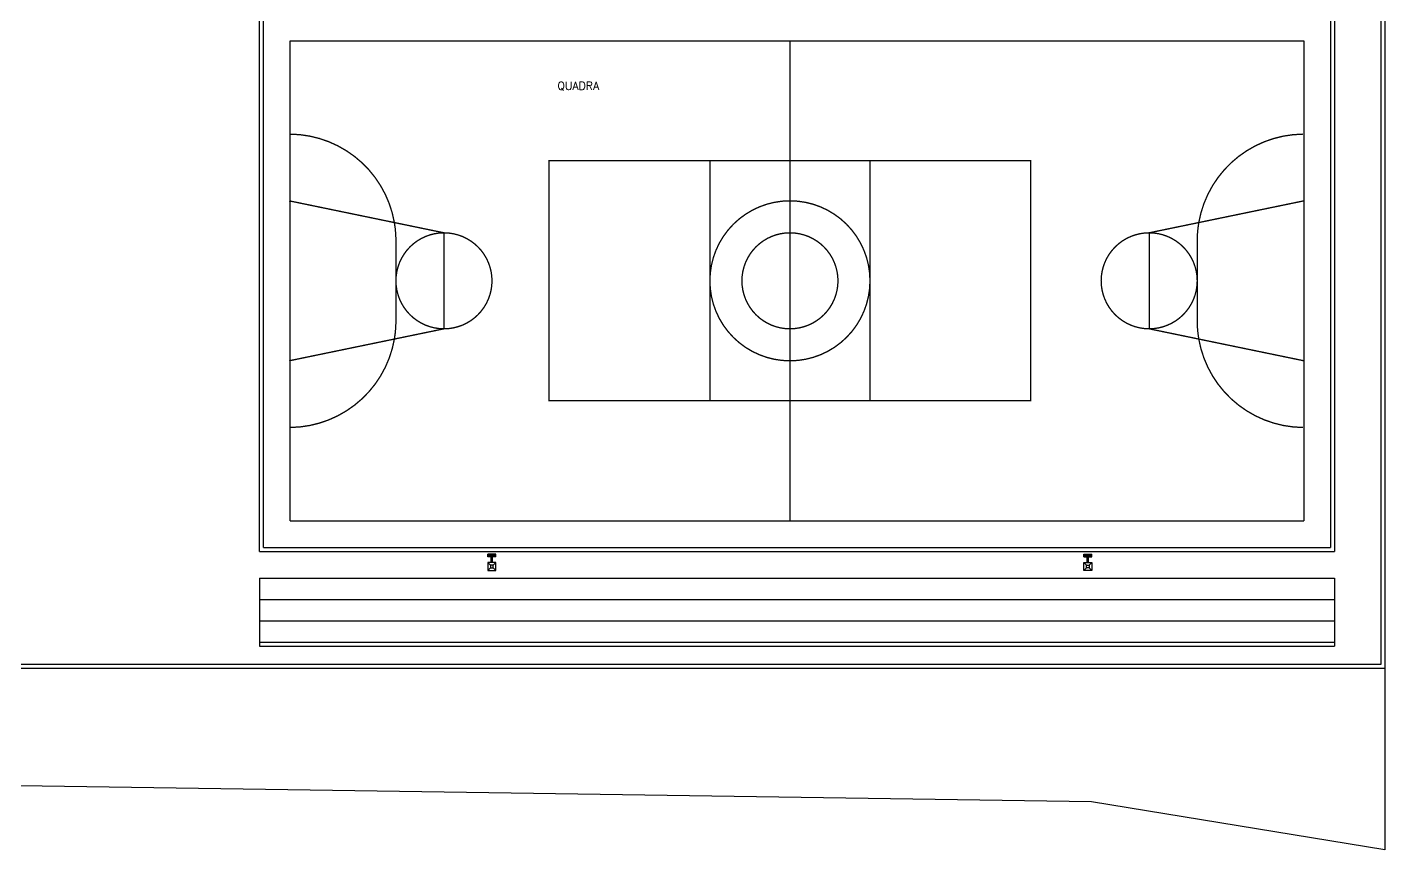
# Model space of a CAD drawing. Header units: millimetres. Extents: x -11 to 499, y 215 to 428.
# Drawn here: x 448.4 to 499.2, y 241.6 to 272.5 of the extents above; entities that cross this region are included whole.
import ezdxf

# ---------------------------------------------------------------- set-up
doc = ezdxf.new("R2010")
doc.units = ezdxf.units.MM
doc.linetypes.add('HIDDEN', pattern=[9.525, 6.35, -3.175])
for name, color, linetype in [('ARQ-PENA-02', 2, 'Continuous'), ('ARQ-PENA-03', 3, 'Continuous'), ('ARQ-TEXTO3', 3, 'Continuous')]:
    doc.layers.add(name, color=color, linetype=linetype)
doc.styles.add('ROMANS', font='romans.shx')

msp = doc.modelspace()

# ---------------------------------------------------------------- linework, layer by layer
for p, q in [((458.218, 253.982), (458.218, 271.982)), ((458.218, 271.982), (496.213, 271.982)), ((496.213, 271.982), (496.213, 253.982)), ((458.218, 253.982), (496.213, 253.982))]:
    msp.add_line(p, q)
at = {"const_width": 0.05}
for points in [[(476.949, 253.982), (476.949, 271.982)], [(467.924, 265.056), (467.924, 267.482), (485.974, 267.482), (485.974, 265.056)], [(473.949, 258.482), (473.949, 267.482)], [(479.949, 258.482), (479.949, 267.482)], [(458.182, 265.981), (463.982, 264.782)], [(496.213, 265.981), (490.413, 264.782)], [(463.982, 261.182), (463.982, 264.782)], [(490.413, 261.182), (490.413, 264.782)], [(496.213, 259.983), (490.413, 261.182)], [(467.924, 260.908), (467.924, 258.482), (485.974, 258.482), (485.974, 260.908)]]:
    msp.add_lwpolyline(points, dxfattribs=at)
for points in [[(458.218, 268.482, 0.05, 0.05, 0), (458.218, 268.482, 0.05, 0.05, -0.362212), (462.123, 265.167, 0.05, 0.05, -0.043006), (462.182, 264.482, 0.05, 0.05, 0), (462.182, 262.982, 0, 0, 0)], [(458.218, 257.482, 0.05, 0.05, 0), (458.218, 257.482, 0.05, 0.05, 0.362212), (462.123, 260.798, 0.05, 0.05, 0.043006), (462.182, 261.482, 0.05, 0.05, 0), (462.182, 262.982, 0, 0, 0)]]:
    msp.add_lwpolyline(points, format="xyseb")
for points in [[(496.178, 268.482), (496.178, 268.482, 0.362212), (492.272, 265.167, 0.362212)], [(476.949, 259.982, -1), (476.949, 265.982, -1)], [(476.949, 259.982, 1), (476.949, 265.982, 1)], [(463.982, 261.182, 1), (463.982, 264.782, -7.28011)], [(476.949, 261.182, -1), (476.949, 264.782, 7.28011)], [(476.949, 261.182, 1), (476.949, 264.782, -7.28011)], [(490.413, 261.182, -1), (490.413, 264.782, 7.28011)], [(496.178, 257.482), (496.178, 257.482, -0.362212), (492.272, 260.798, -0.362212)]]:
    msp.add_lwpolyline(points, format="xyb", dxfattribs=at)
at = {"linetype": 'HIDDEN', "const_width": 0.05}
for points in [[(492.272, 265.166, 0.043006), (492.213, 264.482)], [(463.982, 261.182, -1), (463.982, 264.782, 7.28011)], [(490.413, 261.182, 1), (490.413, 264.782, -7.28011)], [(492.272, 260.798, -0.043006), (492.213, 261.482)]]:
    msp.add_lwpolyline(points, format="xyb", dxfattribs=at)
for points in [[(467.924, 260.908), (467.924, 265.056)], [(485.974, 260.908), (485.974, 265.056)], [(492.213, 261.482), (492.213, 264.482)], [(458.182, 259.983), (463.982, 261.182)]]:
    msp.add_lwpolyline(points, dxfattribs=at)
at = {"layer": 'ARQ-PENA-02', "ltscale": 0.03}
for p, q in [((465.932, 252.731), (465.632, 252.731)), ((465.632, 252.631), (465.632, 252.731)), ((465.932, 252.681), (465.632, 252.681)), ((465.932, 252.631), (465.632, 252.631)), ((465.757, 252.421), (465.757, 252.631)), ((465.807, 252.421), (465.807, 252.631)), ((465.932, 252.631), (465.932, 252.731)), ((487.966, 252.731), (488.266, 252.731)), ((487.966, 252.631), (487.966, 252.731)), ((487.966, 252.681), (488.266, 252.681)), ((487.966, 252.631), (488.266, 252.631)), ((488.091, 252.421), (488.091, 252.631)), ((488.141, 252.421), (488.141, 252.631)), ((488.266, 252.631), (488.266, 252.731))]:
    msp.add_line(p, q, dxfattribs=at)
at = {"layer": 'ARQ-PENA-03', "ltscale": 0.03}
for p, q in [((499.245, 282.018), (499.245, 248.443)), ((499.095, 281.868), (499.095, 248.593)), ((499.245, 248.443), (434.245, 248.443)), ((499.095, 248.593), (434.387, 248.593)), ((499.245, 248.443), (499.245, 241.643)), ((488.245, 243.443), (434.989, 244.243)), ((499.245, 241.643), (488.245, 243.443))]:
    msp.add_line(p, q, dxfattribs=at)
at = {"layer": 'ARQ-PENA-03'}
for p, q in [((457.068, 252.832), (457.068, 273.132)), ((457.218, 252.982), (457.218, 272.982)), ((497.213, 272.982), (497.213, 252.982)), ((497.363, 273.132), (497.363, 252.832)), ((457.218, 252.982), (497.213, 252.982)), ((457.068, 252.832), (497.363, 252.832)), ((465.732, 252.321), (465.632, 252.421)), ((465.832, 252.321), (465.932, 252.421)), ((488.066, 252.321), (487.966, 252.421)), ((488.166, 252.321), (488.266, 252.421)), ((465.732, 252.221), (465.632, 252.121)), ((465.832, 252.221), (465.932, 252.121)), ((488.066, 252.221), (487.966, 252.121)), ((488.166, 252.221), (488.266, 252.121)), ((457.068, 251.834), (457.068, 249.284)), ((457.068, 251.834), (497.363, 251.834)), ((497.363, 251.834), (497.363, 249.284)), ((457.068, 251.034), (497.363, 251.034)), ((457.068, 250.234), (497.363, 250.234)), ((457.068, 249.434), (497.363, 249.434)), ((457.068, 249.284), (497.363, 249.284))]:
    msp.add_line(p, q, dxfattribs=at)
for points in [[(465.632, 252.121), (465.932, 252.121), (465.932, 252.421), (465.632, 252.421)], [(488.266, 252.121), (487.966, 252.121), (487.966, 252.421), (488.266, 252.421)], [(465.732, 252.221), (465.832, 252.221), (465.832, 252.321), (465.732, 252.321)], [(488.166, 252.221), (488.066, 252.221), (488.066, 252.321), (488.166, 252.321)]]:
    msp.add_lwpolyline(points, close=True, dxfattribs=at)

# ---------------------------------------------------------------- texts
at = {"layer": 'ARQ-TEXTO3', "style": 'ROMANS'}
msp.add_text('QUADRA', height=0.3, dxfattribs=at).set_placement((468.231, 270.145))

doc.saveas('drawing.dxf')
